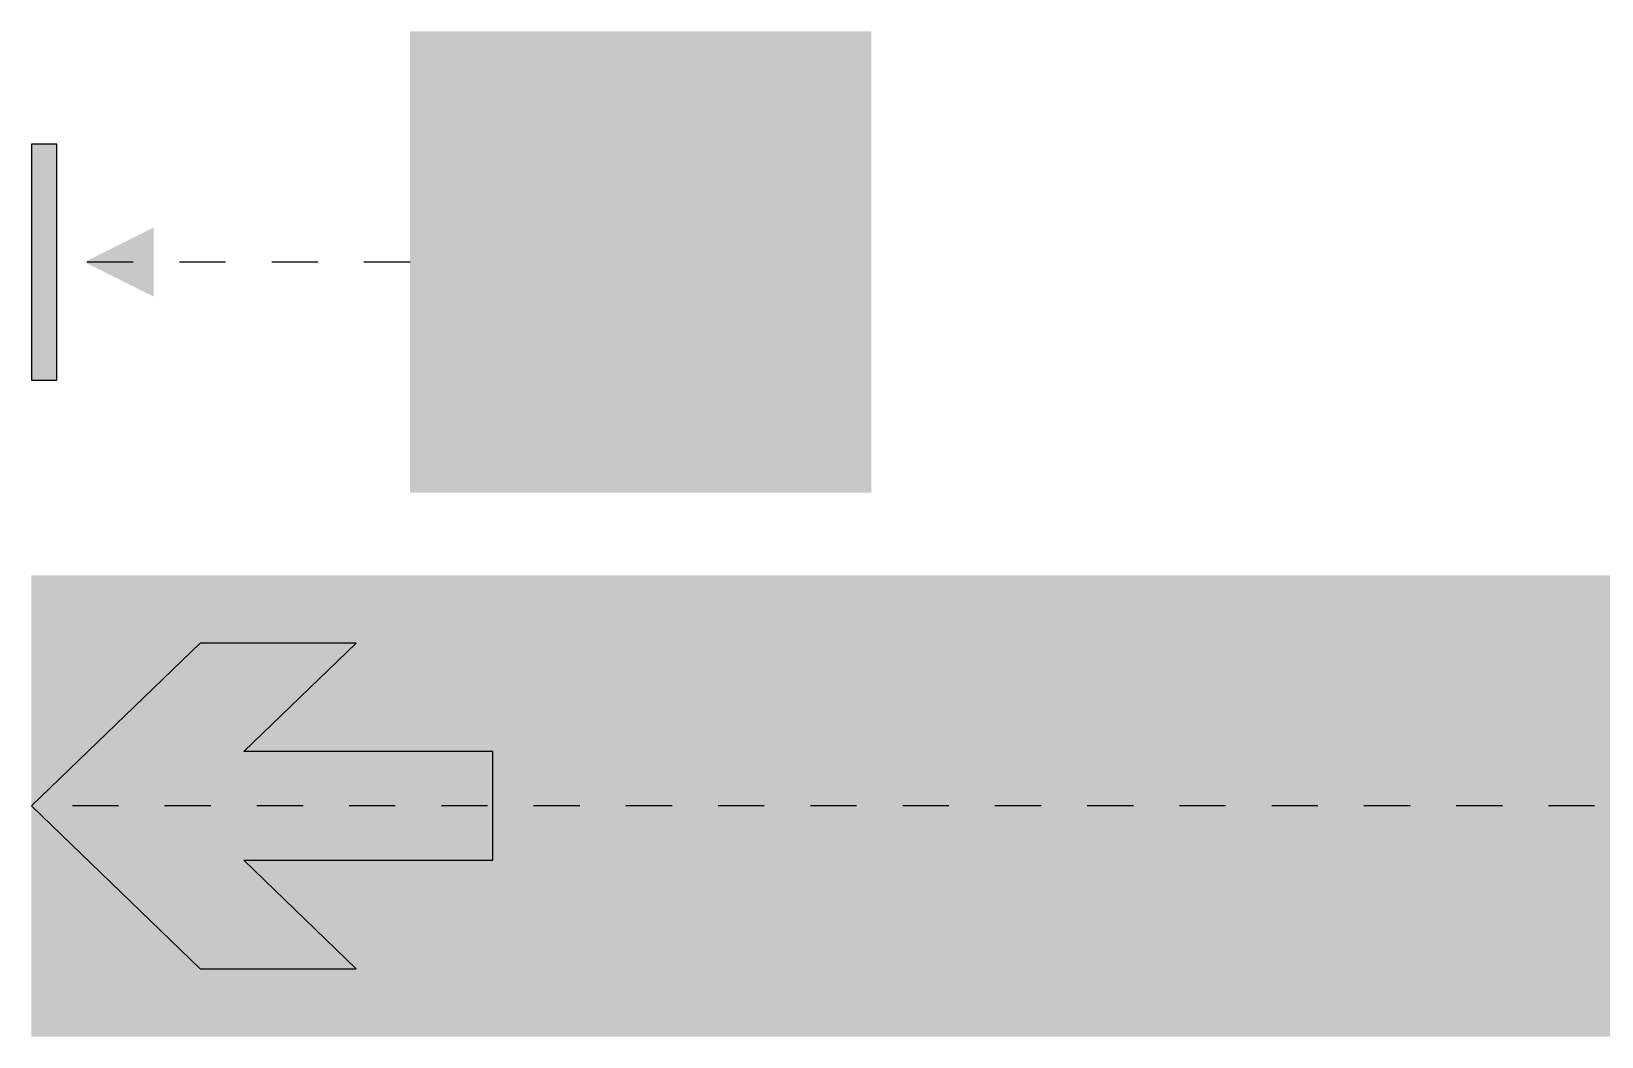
# Model space of a CAD drawing. Header units: metres. Extents: x 5231.1 to 5275.7, y -3151.4 to -3108.9.
# Drawn here: x 5233.095 to 5236.499, y -3129.424 to -3127.246 of the extents above; entities that cross this region are included whole.
import ezdxf

# ---------------------------------------------------------------- set-up
doc = ezdxf.new("R2010")
doc.units = ezdxf.units.M
for name, pattern in [('Green Dashed Line', [0.015875, 0, -0.015875]), ('RayonDimensionSideLines', [0.02, 0, -0.02]), ('Style White Lines', [0]), ('Style_1', [0])]:
    doc.linetypes.add(name, pattern=pattern)
for name, color, linetype, true_color in [('Annotations', 7, 'Continuous', 0xa86464), ('Imported blocks', 7, 'Continuous', 0xc57dd9), ('New Layer_1', 7, 'Continuous', 0xca387c)]:
    doc.layers.add(name, color=color, linetype=linetype, true_color=true_color)

# ---------------------------------------------------------------- blocks, each defined once
blk = doc.blocks.new('Evacuation direction')
at = {"layer": 'Imported blocks', "transparency": 33554483}
blk.add_hatch(color=256, dxfattribs=at).paths.add_polyline_path([(0.02693, -0.07067), (0.1001, 0), (0.02693, 0.07067), (-0.04088, 0.07067), (0.0079, 0.02356), (-0.1001, 0.02356), (-0.1001, -0.02356), (0.0079, -0.02356), (-0.04088, -0.07067), (0.02693, -0.07067)], flags=0)
at = {"layer": 'Imported blocks', "linetype": 'Style White Lines'}
blk.add_lwpolyline([(0.02693, -0.07067), (0.1001, 0), (0.02693, 0.07067), (-0.04088, 0.07067), (0.0079, 0.02356), (-0.1001, 0.02356), (-0.1001, -0.02356), (0.0079, -0.02356), (-0.04088, -0.07067), (0.02693, -0.07067)], close=True, dxfattribs=at)
blk = doc.blocks.new('arrow_5')
at = {"layer": 'Annotations'}
blk.add_hatch(color=256, dxfattribs=at).paths.add_polyline_path([(5233.2107, -3127.7457), (5233.3607, -3127.8207), (5233.3607, -3127.6707)])
at = {"layer": 'Annotations', "linetype": 'RayonDimensionSideLines'}
blk.add_lwpolyline([(5233.9164, -3127.7457), (5233.2107, -3127.7457)], dxfattribs=at)
blk = doc.blocks.new('Fire alarm')
at = {"layer": 'Imported blocks', "transparency": 33554483}
blk.add_hatch(color=256, dxfattribs=at).paths.add_polyline_path([(-0.12808, 0.12808), (0.12808, 0.12808), (0.12808, -0.12808), (-0.12808, -0.12808), (-0.12808, 0.12808)], flags=0)
h = blk.add_hatch(color=256, dxfattribs=at)
edge = h.paths.add_edge_path(flags=0)
edge.add_spline(control_points=[(-0.09263, 0.10745), (-0.09017, 0.10745), (-0.08771, 0.10745), (-0.08525, 0.10745)], knot_values=[0, 0, 0, 0, 1, 1, 1, 1], degree=3, periodic=0)
edge.add_spline(control_points=[(-0.08525, 0.10745), (-0.07969, 0.10745), (-0.07412, 0.10745), (-0.06855, 0.10745)], knot_values=[0, 0, 0, 0, 1, 1, 1, 1], degree=3, periodic=0)
edge.add_spline(control_points=[(-0.06855, 0.10745), (-0.06258, 0.10745), (-0.05661, 0.10745), (-0.05065, 0.10745)], knot_values=[0, 0, 0, 0, 1, 1, 1, 1], degree=3, periodic=0)
edge.add_spline(control_points=[(-0.05065, 0.10745), (-0.04698, 0.10745), (-0.04332, 0.10745), (-0.03968, 0.10745)], knot_values=[0, 0, 0, 0, 1, 1, 1, 1], degree=3, periodic=0)
edge.add_spline(control_points=[(-0.03968, 0.10745), (-0.03944, 0.10745), (-0.0392, 0.10745), (-0.03896, 0.10745)], knot_values=[0, 0, 0, 0, 1, 1, 1, 1], degree=3, periodic=0)
edge.add_spline(control_points=[(-0.03896, 0.10745), (-0.03892, 0.10745), (-0.03894, 0.10714), (-0.03894, 0.1071)], knot_values=[0, 0, 0, 0, 1, 1, 1, 1], degree=3, periodic=0)
edge.add_spline(control_points=[(-0.03894, 0.1071), (-0.03894, 0.10593), (-0.03894, 0.10476), (-0.03894, 0.10359)], knot_values=[0, 0, 0, 0, 1, 1, 1, 1], degree=3, periodic=0)
edge.add_spline(control_points=[(-0.03894, 0.10359), (-0.03894, 0.09866), (-0.03894, 0.09373), (-0.03894, 0.08879)], knot_values=[0, 0, 0, 0, 1, 1, 1, 1], degree=3, periodic=0)
edge.add_spline(control_points=[(-0.03894, 0.08879), (-0.03894, 0.08266), (-0.03894, 0.07653), (-0.03894, 0.0704)], knot_values=[0, 0, 0, 0, 1, 1, 1, 1], degree=3, periodic=0)
edge.add_spline(control_points=[(-0.03894, 0.0704), (-0.03894, 0.06577), (-0.03894, 0.06116), (-0.03894, 0.05653)], knot_values=[0, 0, 0, 0, 1, 1, 1, 1], degree=3, periodic=0)
edge.add_spline(control_points=[(-0.03894, 0.05653), (-0.03894, 0.05564), (-0.03894, 0.05474), (-0.03894, 0.05384)], knot_values=[0, 0, 0, 0, 1, 1, 1, 1], degree=3, periodic=0)
edge.add_spline(control_points=[(-0.03894, 0.05384), (-0.03894, 0.05367), (-0.0396, 0.05377), (-0.03974, 0.05377)], knot_values=[0, 0, 0, 0, 1, 1, 1, 1], degree=3, periodic=0)
edge.add_spline(control_points=[(-0.03974, 0.05377), (-0.0409, 0.05377), (-0.04207, 0.05377), (-0.04324, 0.05377)], knot_values=[0, 0, 0, 0, 1, 1, 1, 1], degree=3, periodic=0)
edge.add_spline(control_points=[(-0.04324, 0.05377), (-0.04604, 0.05377), (-0.04882, 0.05377), (-0.05162, 0.05377)], knot_values=[0, 0, 0, 0, 1, 1, 1, 1], degree=3, periodic=0)
edge.add_spline(control_points=[(-0.05162, 0.05377), (-0.05194, 0.05377), (-0.05226, 0.05377), (-0.0526, 0.05377)], knot_values=[0, 0, 0, 0, 1, 1, 1, 1], degree=3, periodic=0)
edge.add_spline(control_points=[(-0.0526, 0.05377), (-0.05291, 0.05377), (-0.05278, 0.05409), (-0.05281, 0.05437)], knot_values=[0, 0, 0, 0, 1, 1, 1, 1], degree=3, periodic=0)
edge.add_spline(control_points=[(-0.05281, 0.05437), (-0.05293, 0.05538), (-0.05312, 0.05638), (-0.05346, 0.05735)], knot_values=[0, 0, 0, 0, 1, 1, 1, 1], degree=3, periodic=0)
edge.add_spline(control_points=[(-0.05346, 0.05735), (-0.05404, 0.05902), (-0.05492, 0.06044), (-0.05601, 0.06183)], knot_values=[0, 0, 0, 0, 1, 1, 1, 1], degree=3, periodic=0)
edge.add_spline(control_points=[(-0.05601, 0.06183), (-0.05369, 0.06183), (-0.05137, 0.06183), (-0.04906, 0.06183)], knot_values=[0, 0, 0, 0, 1, 1, 1, 1], degree=3, periodic=0)
edge.add_spline(control_points=[(-0.04906, 0.06183), (-0.04894, 0.06183), (-0.04699, 0.06182), (-0.04699, 0.06183)], knot_values=[0, 0, 0, 0, 1, 1, 1, 1], degree=3, periodic=0)
edge.add_spline(control_points=[(-0.04699, 0.06183), (-0.04699, 0.06213), (-0.04699, 0.06242), (-0.04699, 0.06271)], knot_values=[0, 0, 0, 0, 1, 1, 1, 1], degree=3, periodic=0)
edge.add_spline(control_points=[(-0.04699, 0.06271), (-0.04699, 0.06725), (-0.04699, 0.0718), (-0.04699, 0.07634)], knot_values=[0, 0, 0, 0, 1, 1, 1, 1], degree=3, periodic=0)
edge.add_spline(control_points=[(-0.04699, 0.07634), (-0.04699, 0.08215), (-0.04699, 0.08796), (-0.04699, 0.09377)], knot_values=[0, 0, 0, 0, 1, 1, 1, 1], degree=3, periodic=0)
edge.add_spline(control_points=[(-0.04699, 0.09377), (-0.04699, 0.09543), (-0.04699, 0.09709), (-0.04699, 0.09875)], knot_values=[0, 0, 0, 0, 1, 1, 1, 1], degree=3, periodic=0)
edge.add_spline(control_points=[(-0.04699, 0.09875), (-0.04699, 0.09879), (-0.04699, 0.0994), (-0.047, 0.0994)], knot_values=[0, 0, 0, 0, 1, 1, 1, 1], degree=3, periodic=0)
edge.add_spline(control_points=[(-0.047, 0.0994), (-0.04727, 0.0994), (-0.04754, 0.0994), (-0.04782, 0.0994)], knot_values=[0, 0, 0, 0, 1, 1, 1, 1], degree=3, periodic=0)
edge.add_spline(control_points=[(-0.04782, 0.0994), (-0.05233, 0.0994), (-0.05683, 0.0994), (-0.06133, 0.0994)], knot_values=[0, 0, 0, 0, 1, 1, 1, 1], degree=3, periodic=0)
edge.add_spline(control_points=[(-0.06133, 0.0994), (-0.06716, 0.0994), (-0.07299, 0.0994), (-0.07881, 0.0994)], knot_values=[0, 0, 0, 0, 1, 1, 1, 1], degree=3, periodic=0)
edge.add_spline(control_points=[(-0.07881, 0.0994), (-0.0805, 0.0994), (-0.08218, 0.0994), (-0.08387, 0.0994)], knot_values=[0, 0, 0, 0, 1, 1, 1, 1], degree=3, periodic=0)
edge.add_spline(control_points=[(-0.08387, 0.0994), (-0.0839, 0.0994), (-0.08458, 0.0994), (-0.08458, 0.0994)], knot_values=[0, 0, 0, 0, 1, 1, 1, 1], degree=3, periodic=0)
edge.add_spline(control_points=[(-0.08458, 0.0994), (-0.08458, 0.09915), (-0.08458, 0.09889), (-0.08458, 0.09864)], knot_values=[0, 0, 0, 0, 1, 1, 1, 1], degree=3, periodic=0)
edge.add_spline(control_points=[(-0.08458, 0.09864), (-0.08458, 0.09417), (-0.08458, 0.08971), (-0.08458, 0.08526)], knot_values=[0, 0, 0, 0, 1, 1, 1, 1], degree=3, periodic=0)
edge.add_spline(control_points=[(-0.08458, 0.08526), (-0.08458, 0.07941), (-0.08458, 0.07357), (-0.08458, 0.06773)], knot_values=[0, 0, 0, 0, 1, 1, 1, 1], degree=3, periodic=0)
edge.add_spline(control_points=[(-0.08458, 0.06773), (-0.08458, 0.06602), (-0.08458, 0.06431), (-0.08458, 0.06259)], knot_values=[0, 0, 0, 0, 1, 1, 1, 1], degree=3, periodic=0)
edge.add_spline(control_points=[(-0.08458, 0.06259), (-0.08458, 0.06234), (-0.08458, 0.06208), (-0.08458, 0.06183)], knot_values=[0, 0, 0, 0, 1, 1, 1, 1], degree=3, periodic=0)
edge.add_spline(control_points=[(-0.08458, 0.06183), (-0.08458, 0.06183), (-0.08217, 0.06183), (-0.08203, 0.06183)], knot_values=[0, 0, 0, 0, 1, 1, 1, 1], degree=3, periodic=0)
edge.add_spline(control_points=[(-0.08203, 0.06183), (-0.08012, 0.06183), (-0.0782, 0.06183), (-0.07628, 0.06183)], knot_values=[0, 0, 0, 0, 1, 1, 1, 1], degree=3, periodic=0)
edge.add_spline(control_points=[(-0.07628, 0.06183), (-0.07753, 0.06022), (-0.07855, 0.05854), (-0.07908, 0.05655)], knot_values=[0, 0, 0, 0, 1, 1, 1, 1], degree=3, periodic=0)
edge.add_spline(control_points=[(-0.07908, 0.05655), (-0.07915, 0.05632), (-0.07959, 0.05377), (-0.07955, 0.05377)], knot_values=[0, 0, 0, 0, 1, 1, 1, 1], degree=3, periodic=0)
edge.add_spline(control_points=[(-0.07955, 0.05377), (-0.08024, 0.05377), (-0.08093, 0.05377), (-0.08161, 0.05377)], knot_values=[0, 0, 0, 0, 1, 1, 1, 1], degree=3, periodic=0)
edge.add_spline(control_points=[(-0.08161, 0.05377), (-0.08449, 0.05377), (-0.08738, 0.05377), (-0.09025, 0.05377)], knot_values=[0, 0, 0, 0, 1, 1, 1, 1], degree=3, periodic=0)
edge.add_spline(control_points=[(-0.09025, 0.05377), (-0.09103, 0.05377), (-0.09181, 0.05377), (-0.09259, 0.05377)], knot_values=[0, 0, 0, 0, 1, 1, 1, 1], degree=3, periodic=0)
edge.add_spline(control_points=[(-0.09259, 0.05377), (-0.09268, 0.05377), (-0.09263, 0.05409), (-0.09263, 0.05416)], knot_values=[0, 0, 0, 0, 1, 1, 1, 1], degree=3, periodic=0)
edge.add_spline(control_points=[(-0.09263, 0.05416), (-0.09263, 0.05752), (-0.09263, 0.06087), (-0.09263, 0.06423)], knot_values=[0, 0, 0, 0, 1, 1, 1, 1], degree=3, periodic=0)
edge.add_spline(control_points=[(-0.09263, 0.06423), (-0.09263, 0.07011), (-0.09263, 0.07599), (-0.09263, 0.08188)], knot_values=[0, 0, 0, 0, 1, 1, 1, 1], degree=3, periodic=0)
edge.add_spline(control_points=[(-0.09263, 0.08188), (-0.09263, 0.08758), (-0.09263, 0.09328), (-0.09263, 0.09898)], knot_values=[0, 0, 0, 0, 1, 1, 1, 1], degree=3, periodic=0)
edge.add_spline(control_points=[(-0.09263, 0.09898), (-0.09263, 0.10179), (-0.09263, 0.10459), (-0.09263, 0.1074)], knot_values=[0, 0, 0, 0, 1, 1, 1, 1], degree=3, periodic=0)
edge.add_spline(control_points=[(-0.09263, 0.1074), (-0.09263, 0.10742), (-0.09263, 0.10744), (-0.09263, 0.10745)], knot_values=[0, 0, 0, 0, 1, 1, 1, 1], degree=3, periodic=0)
h = blk.add_hatch(color=256, dxfattribs=at)
edge = h.paths.add_edge_path(flags=0)
edge.add_spline(control_points=[(0.08937, 0.0634), (0.08194, 0.08271), (0.08937, 0.10898), (0.08937, 0.10898)], knot_values=[0, 0, 0, 0, 1, 1, 1, 1], degree=3, periodic=0)
edge.add_spline(control_points=[(0.08937, 0.10898), (0.08937, 0.10898), (0.0924, 0.09834), (0.09752, 0.08749)], knot_values=[0, 0, 0, 0, 1, 1, 1, 1], degree=3, periodic=0)
edge.add_spline(control_points=[(0.09752, 0.08749), (0.10001, 0.08219), (0.10301, 0.07682), (0.10613, 0.07242)], knot_values=[0, 0, 0, 0, 1, 1, 1, 1], degree=3, periodic=0)
edge.add_spline(control_points=[(0.10613, 0.07242), (0.11328, 0.06235), (0.12234, 0.06007), (0.12234, 0.06007)], knot_values=[0, 0, 0, 0, 1, 1, 1, 1], degree=3, periodic=0)
edge.add_line((0.12234, 0.06007), (0.12234, 0.02524))
edge.add_spline(control_points=[(0.12234, 0.02524), (0.12234, 0.02524), (0.09796, 0.04107), (0.08937, 0.0634)], knot_values=[0, 0, 0, 0, 1, 1, 1, 1], degree=3, periodic=0)
h = blk.add_hatch(color=256, dxfattribs=at)
edge = h.paths.add_edge_path(flags=0)
edge.add_spline(control_points=[(-0.07544, 0.08061), (-0.07544, 0.08595), (-0.07112, 0.09027), (-0.06579, 0.09027)], knot_values=[0, 0, 0, 0, 1, 1, 1, 1], degree=3, periodic=0)
edge.add_spline(control_points=[(-0.06579, 0.09027), (-0.06046, 0.09027), (-0.05612, 0.08595), (-0.05612, 0.08061)], knot_values=[0, 0, 0, 0, 1, 1, 1, 1], degree=3, periodic=0)
edge.add_spline(control_points=[(-0.05612, 0.08061), (-0.05612, 0.07528), (-0.06046, 0.07096), (-0.06579, 0.07096)], knot_values=[0, 0, 0, 0, 1, 1, 1, 1], degree=3, periodic=0)
edge.add_spline(control_points=[(-0.06579, 0.07096), (-0.07112, 0.07096), (-0.07544, 0.07528), (-0.07544, 0.08061)], knot_values=[0, 0, 0, 0, 1, 1, 1, 1], degree=3, periodic=0)
h = blk.add_hatch(color=256, dxfattribs=at)
edge = h.paths.add_edge_path(flags=0)
edge.add_spline(control_points=[(0.04639, 0.08675), (0.04347, 0.09015), (0.03972, 0.09268), (0.03972, 0.09268)], knot_values=[0, 0, 0, 0, 1, 1, 1, 1], degree=3, periodic=0)
edge.add_spline(control_points=[(0.03972, 0.09268), (0.03972, 0.09268), (0.04933, 0.09471), (0.0575, 0.09045)], knot_values=[0, 0, 0, 0, 1, 1, 1, 1], degree=3, periodic=0)
edge.add_spline(control_points=[(0.0575, 0.09045), (0.06669, 0.08566), (0.07454, 0.07526), (0.07454, 0.07526)], knot_values=[0, 0, 0, 0, 1, 1, 1, 1], degree=3, periodic=0)
edge.add_spline(control_points=[(0.07454, 0.07526), (0.07454, 0.07526), (0.07816, 0.06868), (0.081, 0.06147)], knot_values=[0, 0, 0, 0, 1, 1, 1, 1], degree=3, periodic=0)
edge.add_spline(control_points=[(0.081, 0.06147), (0.08553, 0.04997), (0.0927, 0.03821), (0.0927, 0.03821)], knot_values=[0, 0, 0, 0, 1, 1, 1, 1], degree=3, periodic=0)
edge.add_spline(control_points=[(0.0927, 0.03821), (0.0927, 0.03821), (0.0975, 0.02926), (0.10288, 0.02383)], knot_values=[0, 0, 0, 0, 1, 1, 1, 1], degree=3, periodic=0)
edge.add_spline(control_points=[(0.10288, 0.02383), (0.10666, 0.02002), (0.11075, 0.01662), (0.11419, 0.01412)], knot_values=[0, 0, 0, 0, 1, 1, 1, 1], degree=3, periodic=0)
edge.add_spline(control_points=[(0.11419, 0.01412), (0.119, 0.01064), (0.12234, 0.00968), (0.12234, 0.00968)], knot_values=[0, 0, 0, 0, 1, 1, 1, 1], degree=3, periodic=0)
edge.add_spline(control_points=[(0.12234, 0.00968), (0.12234, 0.00968), (0.11156, 0.006), (0.10011, 0.00856)], knot_values=[0, 0, 0, 0, 1, 1, 1, 1], degree=3, periodic=0)
edge.add_spline(control_points=[(0.10011, 0.00856), (0.09017, 0.01079), (0.07936, 0.01931), (0.07936, 0.01931)], knot_values=[0, 0, 0, 0, 1, 1, 1, 1], degree=3, periodic=0)
edge.add_spline(control_points=[(0.07936, 0.01931), (0.07936, 0.01931), (0.07205, 0.02648), (0.06676, 0.03561)], knot_values=[0, 0, 0, 0, 1, 1, 1, 1], degree=3, periodic=0)
edge.add_spline(control_points=[(0.06676, 0.03561), (0.06113, 0.04536), (0.0575, 0.0571), (0.0575, 0.0571)], knot_values=[0, 0, 0, 0, 1, 1, 1, 1], degree=3, periodic=0)
edge.add_line((0.0575, 0.0571), (0.05194, 0.07823))
edge.add_spline(control_points=[(0.05194, 0.07823), (0.05194, 0.07823), (0.04901, 0.08368), (0.04639, 0.08675)], knot_values=[0, 0, 0, 0, 1, 1, 1, 1], degree=3, periodic=0)
h = blk.add_hatch(color=256, dxfattribs=at)
edge = h.paths.add_edge_path(flags=0)
edge.add_spline(control_points=[(0.00632, -0.01098), (0.00632, -0.01303), (0.00632, -0.01507), (0.00632, -0.01712)], knot_values=[0, 0, 0, 0, 1, 1, 1, 1], degree=3, periodic=0)
edge.add_spline(control_points=[(0.00632, -0.01712), (0.00632, -0.0221), (0.00632, -0.02707), (0.00632, -0.03205)], knot_values=[0, 0, 0, 0, 1, 1, 1, 1], degree=3, periodic=0)
edge.add_spline(control_points=[(0.00632, -0.03205), (0.00632, -0.0382), (0.00632, -0.04435), (0.00632, -0.0505)], knot_values=[0, 0, 0, 0, 1, 1, 1, 1], degree=3, periodic=0)
edge.add_spline(control_points=[(0.00632, -0.0505), (0.00632, -0.05609), (0.00632, -0.06166), (0.00632, -0.06724)], knot_values=[0, 0, 0, 0, 1, 1, 1, 1], degree=3, periodic=0)
edge.add_spline(control_points=[(0.00632, -0.06724), (0.00632, -0.07049), (0.00632, -0.07375), (0.00632, -0.07701)], knot_values=[0, 0, 0, 0, 1, 1, 1, 1], degree=3, periodic=0)
edge.add_spline(control_points=[(0.00632, -0.07701), (0.00632, -0.07725), (0.00632, -0.0775), (0.00632, -0.07774)], knot_values=[0, 0, 0, 0, 1, 1, 1, 1], degree=3, periodic=0)
edge.add_spline(control_points=[(0.00632, -0.07774), (0.00632, -0.07831), (0.00596, -0.07899), (0.00579, -0.07953)], knot_values=[0, 0, 0, 0, 1, 1, 1, 1], degree=3, periodic=0)
edge.add_spline(control_points=[(0.00579, -0.07953), (0.00518, -0.08141), (0.00439, -0.08325), (0.00344, -0.08499)], knot_values=[0, 0, 0, 0, 1, 1, 1, 1], degree=3, periodic=0)
edge.add_spline(control_points=[(0.00344, -0.08499), (0.00245, -0.08681), (0.00128, -0.08845), (-0.00019, -0.08991)], knot_values=[0, 0, 0, 0, 1, 1, 1, 1], degree=3, periodic=0)
edge.add_spline(control_points=[(-0.00019, -0.08991), (-0.00088, -0.09061), (-0.00163, -0.09126), (-0.00242, -0.09185)], knot_values=[0, 0, 0, 0, 1, 1, 1, 1], degree=3, periodic=0)
edge.add_spline(control_points=[(-0.00242, -0.09185), (-0.00259, -0.09197), (-0.00322, -0.09231), (-0.00322, -0.09249)], knot_values=[0, 0, 0, 0, 1, 1, 1, 1], degree=3, periodic=0)
edge.add_spline(control_points=[(-0.00322, -0.09249), (-0.00322, -0.09273), (-0.00322, -0.09297), (-0.00322, -0.0932)], knot_values=[0, 0, 0, 0, 1, 1, 1, 1], degree=3, periodic=0)
edge.add_spline(control_points=[(-0.00322, -0.0932), (-0.00322, -0.09795), (-0.00322, -0.10269), (-0.00322, -0.10744)], knot_values=[0, 0, 0, 0, 1, 1, 1, 1], degree=3, periodic=0)
edge.add_spline(control_points=[(-0.00322, -0.10744), (-0.00322, -0.10754), (-0.00803, -0.10748), (-0.00835, -0.10748)], knot_values=[0, 0, 0, 0, 1, 1, 1, 1], degree=3, periodic=0)
edge.add_spline(control_points=[(-0.00835, -0.10748), (-0.01289, -0.10748), (-0.01743, -0.10748), (-0.02196, -0.10748)], knot_values=[0, 0, 0, 0, 1, 1, 1, 1], degree=3, periodic=0)
edge.add_spline(control_points=[(-0.02196, -0.10748), (-0.02795, -0.10748), (-0.03393, -0.10748), (-0.03992, -0.10748)], knot_values=[0, 0, 0, 0, 1, 1, 1, 1], degree=3, periodic=0)
edge.add_spline(control_points=[(-0.03992, -0.10748), (-0.04598, -0.10748), (-0.05203, -0.10748), (-0.05807, -0.10748)], knot_values=[0, 0, 0, 0, 1, 1, 1, 1], degree=3, periodic=0)
edge.add_spline(control_points=[(-0.05807, -0.10748), (-0.06281, -0.10748), (-0.06755, -0.10748), (-0.07228, -0.10748)], knot_values=[0, 0, 0, 0, 1, 1, 1, 1], degree=3, periodic=0)
edge.add_spline(control_points=[(-0.07228, -0.10748), (-0.07432, -0.10748), (-0.07634, -0.10748), (-0.07839, -0.10748)], knot_values=[0, 0, 0, 0, 1, 1, 1, 1], degree=3, periodic=0)
edge.add_spline(control_points=[(-0.07839, -0.10748), (-0.07828, -0.10748), (-0.07887, -0.10276), (-0.07897, -0.1023)], knot_values=[0, 0, 0, 0, 1, 1, 1, 1], degree=3, periodic=0)
edge.add_spline(control_points=[(-0.07897, -0.1023), (-0.07934, -0.10036), (-0.07986, -0.09848), (-0.08059, -0.09664)], knot_values=[0, 0, 0, 0, 1, 1, 1, 1], degree=3, periodic=0)
edge.add_spline(control_points=[(-0.08059, -0.09664), (-0.08136, -0.09473), (-0.08233, -0.09291), (-0.08324, -0.09108)], knot_values=[0, 0, 0, 0, 1, 1, 1, 1], degree=3, periodic=0)
edge.add_spline(control_points=[(-0.08324, -0.09108), (-0.08413, -0.08931), (-0.08507, -0.08756), (-0.08602, -0.08583)], knot_values=[0, 0, 0, 0, 1, 1, 1, 1], degree=3, periodic=0)
edge.add_spline(control_points=[(-0.08602, -0.08583), (-0.08806, -0.08213), (-0.09021, -0.07849), (-0.09241, -0.07488)], knot_values=[0, 0, 0, 0, 1, 1, 1, 1], degree=3, periodic=0)
edge.add_spline(control_points=[(-0.09241, -0.07488), (-0.09449, -0.07145), (-0.09666, -0.06806), (-0.09887, -0.0647)], knot_values=[0, 0, 0, 0, 1, 1, 1, 1], degree=3, periodic=0)
edge.add_spline(control_points=[(-0.09887, -0.0647), (-0.09946, -0.06379), (-0.10006, -0.06288), (-0.10068, -0.06197)], knot_values=[0, 0, 0, 0, 1, 1, 1, 1], degree=3, periodic=0)
edge.add_spline(control_points=[(-0.10068, -0.06197), (-0.10096, -0.06155), (-0.10123, -0.06114), (-0.10152, -0.06072)], knot_values=[0, 0, 0, 0, 1, 1, 1, 1], degree=3, periodic=0)
edge.add_spline(control_points=[(-0.10152, -0.06072), (-0.10163, -0.06055), (-0.10174, -0.06038), (-0.10186, -0.06022)], knot_values=[0, 0, 0, 0, 1, 1, 1, 1], degree=3, periodic=0)
edge.add_spline(control_points=[(-0.10186, -0.06022), (-0.10192, -0.06013), (-0.10226, -0.05974), (-0.10226, -0.05962)], knot_values=[0, 0, 0, 0, 1, 1, 1, 1], degree=3, periodic=0)
edge.add_spline(control_points=[(-0.10226, -0.05962), (-0.10226, -0.05897), (-0.10226, -0.05833), (-0.10226, -0.05768)], knot_values=[0, 0, 0, 0, 1, 1, 1, 1], degree=3, periodic=0)
edge.add_spline(control_points=[(-0.10226, -0.05768), (-0.10226, -0.05348), (-0.10226, -0.04929), (-0.10226, -0.04509)], knot_values=[0, 0, 0, 0, 1, 1, 1, 1], degree=3, periodic=0)
edge.add_spline(control_points=[(-0.10226, -0.04509), (-0.10226, -0.03903), (-0.10226, -0.03298), (-0.10226, -0.02692)], knot_values=[0, 0, 0, 0, 1, 1, 1, 1], degree=3, periodic=0)
edge.add_spline(control_points=[(-0.10226, -0.02692), (-0.10226, -0.0214), (-0.10226, -0.01588), (-0.10226, -0.01036)], knot_values=[0, 0, 0, 0, 1, 1, 1, 1], degree=3, periodic=0)
edge.add_spline(control_points=[(-0.10226, -0.01036), (-0.10226, -0.00779), (-0.10226, -0.00522), (-0.10226, -0.00264)], knot_values=[0, 0, 0, 0, 1, 1, 1, 1], degree=3, periodic=0)
edge.add_spline(control_points=[(-0.10226, -0.00264), (-0.10226, -0.00241), (-0.10199, -0.00207), (-0.10188, -0.00188)], knot_values=[0, 0, 0, 0, 1, 1, 1, 1], degree=3, periodic=0)
edge.add_spline(control_points=[(-0.10188, -0.00188), (-0.10165, -0.00145), (-0.1014, -0.00103), (-0.1011, -0.00065)], knot_values=[0, 0, 0, 0, 1, 1, 1, 1], degree=3, periodic=0)
edge.add_spline(control_points=[(-0.1011, -0.00065), (-0.10047, 0.00014), (-0.09981, 0.00083), (-0.09895, 0.00138)], knot_values=[0, 0, 0, 0, 1, 1, 1, 1], degree=3, periodic=0)
edge.add_spline(control_points=[(-0.09895, 0.00138), (-0.09728, 0.00247), (-0.09513, 0.00222), (-0.09328, 0.00177)], knot_values=[0, 0, 0, 0, 1, 1, 1, 1], degree=3, periodic=0)
edge.add_spline(control_points=[(-0.09328, 0.00177), (-0.09122, 0.00127), (-0.08956, 0.00025), (-0.08798, -0.00111)], knot_values=[0, 0, 0, 0, 1, 1, 1, 1], degree=3, periodic=0)
edge.add_spline(control_points=[(-0.08798, -0.00111), (-0.0872, -0.00177), (-0.08659, -0.00267), (-0.086, -0.00349)], knot_values=[0, 0, 0, 0, 1, 1, 1, 1], degree=3, periodic=0)
edge.add_spline(control_points=[(-0.086, -0.00349), (-0.08539, -0.00432), (-0.08493, -0.00525), (-0.0845, -0.00618)], knot_values=[0, 0, 0, 0, 1, 1, 1, 1], degree=3, periodic=0)
edge.add_spline(control_points=[(-0.0845, -0.00618), (-0.08286, -0.00973), (-0.08206, -0.01377), (-0.08191, -0.01767)], knot_values=[0, 0, 0, 0, 1, 1, 1, 1], degree=3, periodic=0)
edge.add_spline(control_points=[(-0.08191, -0.01767), (-0.08175, -0.02167), (-0.08178, -0.02568), (-0.08172, -0.02968)], knot_values=[0, 0, 0, 0, 1, 1, 1, 1], degree=3, periodic=0)
edge.add_spline(control_points=[(-0.08172, -0.02968), (-0.08164, -0.03439), (-0.08157, -0.03909), (-0.0815, -0.0438)], knot_values=[0, 0, 0, 0, 1, 1, 1, 1], degree=3, periodic=0)
edge.add_spline(control_points=[(-0.0815, -0.0438), (-0.0815, -0.04385), (-0.08153, -0.04399), (-0.08147, -0.04399)], knot_values=[0, 0, 0, 0, 1, 1, 1, 1], degree=3, periodic=0)
edge.add_spline(control_points=[(-0.08147, -0.04399), (-0.08104, -0.04399), (-0.0806, -0.04399), (-0.08018, -0.04399)], knot_values=[0, 0, 0, 0, 1, 1, 1, 1], degree=3, periodic=0)
edge.add_spline(control_points=[(-0.08018, -0.04399), (-0.07879, -0.04399), (-0.07741, -0.04399), (-0.07603, -0.04399)], knot_values=[0, 0, 0, 0, 1, 1, 1, 1], degree=3, periodic=0)
edge.add_spline(control_points=[(-0.07603, -0.04399), (-0.07577, -0.04399), (-0.07563, -0.0441), (-0.07563, -0.04385)], knot_values=[0, 0, 0, 0, 1, 1, 1, 1], degree=3, periodic=0)
edge.add_spline(control_points=[(-0.07563, -0.04385), (-0.07563, -0.04362), (-0.07563, -0.04338), (-0.07563, -0.04315)], knot_values=[0, 0, 0, 0, 1, 1, 1, 1], degree=3, periodic=0)
edge.add_spline(control_points=[(-0.07563, -0.04315), (-0.07563, -0.04056), (-0.07563, -0.03797), (-0.07563, -0.03538)], knot_values=[0, 0, 0, 0, 1, 1, 1, 1], degree=3, periodic=0)
edge.add_spline(control_points=[(-0.07563, -0.03538), (-0.07563, -0.03075), (-0.07563, -0.02612), (-0.07563, -0.02149)], knot_values=[0, 0, 0, 0, 1, 1, 1, 1], degree=3, periodic=0)
edge.add_spline(control_points=[(-0.07563, -0.02149), (-0.07563, -0.01566), (-0.07563, -0.00982), (-0.07563, -0.00398)], knot_values=[0, 0, 0, 0, 1, 1, 1, 1], degree=3, periodic=0)
edge.add_spline(control_points=[(-0.07563, -0.00398), (-0.07563, 0.00223), (-0.07563, 0.00844), (-0.07563, 0.01465)], knot_values=[0, 0, 0, 0, 1, 1, 1, 1], degree=3, periodic=0)
edge.add_spline(control_points=[(-0.07563, 0.01465), (-0.07563, 0.02041), (-0.07563, 0.02617), (-0.07563, 0.03192)], knot_values=[0, 0, 0, 0, 1, 1, 1, 1], degree=3, periodic=0)
edge.add_spline(control_points=[(-0.07563, 0.03192), (-0.07563, 0.03639), (-0.07563, 0.04087), (-0.07563, 0.04534)], knot_values=[0, 0, 0, 0, 1, 1, 1, 1], degree=3, periodic=0)
edge.add_spline(control_points=[(-0.07563, 0.04534), (-0.07563, 0.04769), (-0.07563, 0.05004), (-0.07563, 0.0524)], knot_values=[0, 0, 0, 0, 1, 1, 1, 1], degree=3, periodic=0)
edge.add_spline(control_points=[(-0.07563, 0.0524), (-0.07563, 0.05323), (-0.07559, 0.05404), (-0.07545, 0.05487)], knot_values=[0, 0, 0, 0, 1, 1, 1, 1], degree=3, periodic=0)
edge.add_spline(control_points=[(-0.07545, 0.05487), (-0.07514, 0.05671), (-0.07414, 0.0585), (-0.07279, 0.05979)], knot_values=[0, 0, 0, 0, 1, 1, 1, 1], degree=3, periodic=0)
edge.add_spline(control_points=[(-0.07279, 0.05979), (-0.07002, 0.06246), (-0.06553, 0.06345), (-0.06201, 0.06158)], knot_values=[0, 0, 0, 0, 1, 1, 1, 1], degree=3, periodic=0)
edge.add_spline(control_points=[(-0.06201, 0.06158), (-0.06028, 0.06065), (-0.05889, 0.05941), (-0.05789, 0.0577)], knot_values=[0, 0, 0, 0, 1, 1, 1, 1], degree=3, periodic=0)
edge.add_spline(control_points=[(-0.05789, 0.0577), (-0.0574, 0.05686), (-0.05708, 0.05594), (-0.05686, 0.05499)], knot_values=[0, 0, 0, 0, 1, 1, 1, 1], degree=3, periodic=0)
edge.add_spline(control_points=[(-0.05686, 0.05499), (-0.05677, 0.05452), (-0.05669, 0.05402), (-0.05666, 0.05355)], knot_values=[0, 0, 0, 0, 1, 1, 1, 1], degree=3, periodic=0)
edge.add_spline(control_points=[(-0.05666, 0.05355), (-0.05665, 0.05341), (-0.05665, 0.05328), (-0.05665, 0.05314)], knot_values=[0, 0, 0, 0, 1, 1, 1, 1], degree=3, periodic=0)
edge.add_spline(control_points=[(-0.05665, 0.05314), (-0.05664, 0.05304), (-0.05654, 0.05307), (-0.05654, 0.05307)], knot_values=[0, 0, 0, 0, 1, 1, 1, 1], degree=3, periodic=0)
edge.add_spline(control_points=[(-0.05654, 0.05307), (-0.05654, 0.05305), (-0.05654, 0.05303), (-0.05654, 0.05301)], knot_values=[0, 0, 0, 0, 1, 1, 1, 1], degree=3, periodic=0)
edge.add_spline(control_points=[(-0.05654, 0.05301), (-0.05654, 0.04968), (-0.05654, 0.04636), (-0.05654, 0.04303)], knot_values=[0, 0, 0, 0, 1, 1, 1, 1], degree=3, periodic=0)
edge.add_spline(control_points=[(-0.05654, 0.04303), (-0.05654, 0.037), (-0.05654, 0.03097), (-0.05654, 0.02495)], knot_values=[0, 0, 0, 0, 1, 1, 1, 1], degree=3, periodic=0)
edge.add_spline(control_points=[(-0.05654, 0.02495), (-0.05654, 0.02052), (-0.05654, 0.0161), (-0.05654, 0.01167)], knot_values=[0, 0, 0, 0, 1, 1, 1, 1], degree=3, periodic=0)
edge.add_spline(control_points=[(-0.05654, 0.01167), (-0.05654, 0.0113), (-0.05654, 0.01092), (-0.05654, 0.01055)], knot_values=[0, 0, 0, 0, 1, 1, 1, 1], degree=3, periodic=0)
edge.add_spline(control_points=[(-0.05654, 0.01055), (-0.05569, 0.01235), (-0.05455, 0.01397), (-0.053, 0.01522)], knot_values=[0, 0, 0, 0, 1, 1, 1, 1], degree=3, periodic=0)
edge.add_spline(control_points=[(-0.053, 0.01522), (-0.05146, 0.01645), (-0.04965, 0.01726), (-0.04772, 0.01766)], knot_values=[0, 0, 0, 0, 1, 1, 1, 1], degree=3, periodic=0)
edge.add_spline(control_points=[(-0.04772, 0.01766), (-0.0438, 0.01847), (-0.03974, 0.01709), (-0.0369, 0.01434)], knot_values=[0, 0, 0, 0, 1, 1, 1, 1], degree=3, periodic=0)
edge.add_spline(control_points=[(-0.0369, 0.01434), (-0.03439, 0.01191), (-0.03324, 0.00848), (-0.03339, 0.00505)], knot_values=[0, 0, 0, 0, 1, 1, 1, 1], degree=3, periodic=0)
edge.add_spline(control_points=[(-0.03339, 0.00505), (-0.03236, 0.00672), (-0.03101, 0.00804), (-0.02932, 0.00903)], knot_values=[0, 0, 0, 0, 1, 1, 1, 1], degree=3, periodic=0)
edge.add_spline(control_points=[(-0.02932, 0.00903), (-0.0276, 0.01005), (-0.02556, 0.01042), (-0.02359, 0.01037)], knot_values=[0, 0, 0, 0, 1, 1, 1, 1], degree=3, periodic=0)
edge.add_spline(control_points=[(-0.02359, 0.01037), (-0.01972, 0.01027), (-0.01608, 0.00773), (-0.01444, 0.00428)], knot_values=[0, 0, 0, 0, 1, 1, 1, 1], degree=3, periodic=0)
edge.add_spline(control_points=[(-0.01444, 0.00428), (-0.01338, 0.00202), (-0.01315, -0.00041), (-0.01368, -0.00283)], knot_values=[0, 0, 0, 0, 1, 1, 1, 1], degree=3, periodic=0)
edge.add_spline(control_points=[(-0.01368, -0.00283), (-0.01179, 0.00067), (-0.00798, 0.00289), (-0.004, 0.0028)], knot_values=[0, 0, 0, 0, 1, 1, 1, 1], degree=3, periodic=0)
edge.add_spline(control_points=[(-0.004, 0.0028), (-0.00205, 0.00275), (-0.00002, 0.00219), (0.00158, 0.00108)], knot_values=[0, 0, 0, 0, 1, 1, 1, 1], degree=3, periodic=0)
edge.add_spline(control_points=[(0.00158, 0.00108), (0.00322, -0.00004), (0.00445, -0.00142), (0.00539, -0.00316)], knot_values=[0, 0, 0, 0, 1, 1, 1, 1], degree=3, periodic=0)
edge.add_spline(control_points=[(0.00539, -0.00316), (0.00606, -0.00438), (0.00634, -0.00578), (0.00648, -0.00715)], knot_values=[0, 0, 0, 0, 1, 1, 1, 1], degree=3, periodic=0)
edge.add_spline(control_points=[(0.00648, -0.00715), (0.00653, -0.00782), (0.00651, -0.00849), (0.00644, -0.00916)], knot_values=[0, 0, 0, 0, 1, 1, 1, 1], degree=3, periodic=0)
edge.add_spline(control_points=[(0.00644, -0.00916), (0.0064, -0.0095), (0.00635, -0.00984), (0.00626, -0.01018)], knot_values=[0, 0, 0, 0, 1, 1, 1, 1], degree=3, periodic=0)
edge.add_spline(control_points=[(0.00626, -0.01018), (0.00623, -0.01034), (0.0062, -0.01049), (0.00615, -0.01064)], knot_values=[0, 0, 0, 0, 1, 1, 1, 1], degree=3, periodic=0)
edge.add_spline(control_points=[(0.00615, -0.01064), (0.00609, -0.01088), (0.00607, -0.01092), (0.00632, -0.01098)], knot_values=[0, 0, 0, 0, 1, 1, 1, 1], degree=3, periodic=0)
h = blk.add_hatch(color=256, dxfattribs=at)
edge = h.paths.add_edge_path(flags=0)
edge.add_spline(control_points=[(0.04898, 0.02005), (0.0461, 0.03087), (0.0475, 0.04192), (0.0475, 0.04192)], knot_values=[0, 0, 0, 0, 1, 1, 1, 1], degree=3, periodic=0)
edge.add_spline(control_points=[(0.0475, 0.04192), (0.0475, 0.04192), (0.0541, 0.03025), (0.06454, 0.02042)], knot_values=[0, 0, 0, 0, 1, 1, 1, 1], degree=3, periodic=0)
edge.add_spline(control_points=[(0.06454, 0.02042), (0.07206, 0.01335), (0.08083, 0.00668), (0.08682, 0.00323)], knot_values=[0, 0, 0, 0, 1, 1, 1, 1], degree=3, periodic=0)
edge.add_spline(control_points=[(0.08682, 0.00323), (0.087, 0.00313), (0.08719, 0.00302), (0.08737, 0.00292)], knot_values=[0, 0, 0, 0, 1, 1, 1, 1], degree=3, periodic=0)
edge.add_spline(control_points=[(0.08737, 0.00292), (0.11022, -0.01015), (0.12161, -0.00848), (0.12161, -0.00848)], knot_values=[0, 0, 0, 0, 1, 1, 1, 1], degree=3, periodic=0)
edge.add_line((0.12161, -0.00848), (0.12161, -0.04294))
edge.add_spline(control_points=[(0.12161, -0.04294), (0.12161, -0.04294), (0.09895, -0.03753), (0.08158, -0.02626)], knot_values=[0, 0, 0, 0, 1, 1, 1, 1], degree=3, periodic=0)
edge.add_spline(control_points=[(0.08158, -0.02626), (0.06842, -0.01772), (0.05935, -0.00255), (0.05935, -0.00255)], knot_values=[0, 0, 0, 0, 1, 1, 1, 1], degree=3, periodic=0)
edge.add_spline(control_points=[(0.05935, -0.00255), (0.05935, -0.00255), (0.05202, 0.00865), (0.04898, 0.02005)], knot_values=[0, 0, 0, 0, 1, 1, 1, 1], degree=3, periodic=0)
h = blk.add_hatch(color=256, dxfattribs=at)
edge = h.paths.add_edge_path(flags=0)
edge.add_spline(control_points=[(0.03972, -0.03182), (0.03167, -0.02666), (0.02267, -0.02516), (0.02267, -0.02516)], knot_values=[0, 0, 0, 0, 1, 1, 1, 1], degree=3, periodic=0)
edge.add_spline(control_points=[(0.02267, -0.02516), (0.02267, -0.02516), (0.02723, -0.02145), (0.03305, -0.01959)], knot_values=[0, 0, 0, 0, 1, 1, 1, 1], degree=3, periodic=0)
edge.add_spline(control_points=[(0.03305, -0.01959), (0.03943, -0.01757), (0.04712, -0.01737), (0.04712, -0.01737)], knot_values=[0, 0, 0, 0, 1, 1, 1, 1], degree=3, periodic=0)
edge.add_spline(control_points=[(0.04712, -0.01737), (0.04712, -0.01737), (0.05552, -0.01849), (0.0613, -0.02159)], knot_values=[0, 0, 0, 0, 1, 1, 1, 1], degree=3, periodic=0)
edge.add_spline(control_points=[(0.0613, -0.02159), (0.07035, -0.02645), (0.07644, -0.03281), (0.07644, -0.03281)], knot_values=[0, 0, 0, 0, 1, 1, 1, 1], degree=3, periodic=0)
edge.add_spline(control_points=[(0.07644, -0.03281), (0.07644, -0.03281), (0.08038, -0.03776), (0.08566, -0.04257)], knot_values=[0, 0, 0, 0, 1, 1, 1, 1], degree=3, periodic=0)
edge.add_spline(control_points=[(0.08566, -0.04257), (0.08806, -0.04474), (0.0907, -0.0469), (0.09342, -0.04852)], knot_values=[0, 0, 0, 0, 1, 1, 1, 1], degree=3, periodic=0)
edge.add_spline(control_points=[(0.09342, -0.04852), (0.10572, -0.05583), (0.12197, -0.05961), (0.12197, -0.05961)], knot_values=[0, 0, 0, 0, 1, 1, 1, 1], degree=3, periodic=0)
edge.add_spline(control_points=[(0.12197, -0.05961), (0.12197, -0.05961), (0.11653, -0.06479), (0.109, -0.06739)], knot_values=[0, 0, 0, 0, 1, 1, 1, 1], degree=3, periodic=0)
edge.add_spline(control_points=[(0.109, -0.06739), (0.1021, -0.06978), (0.09307, -0.06962), (0.09307, -0.06962)], knot_values=[0, 0, 0, 0, 1, 1, 1, 1], degree=3, periodic=0)
edge.add_spline(control_points=[(0.09307, -0.06962), (0.09307, -0.06962), (0.08119, -0.06964), (0.07047, -0.06295)], knot_values=[0, 0, 0, 0, 1, 1, 1, 1], degree=3, periodic=0)
edge.add_spline(control_points=[(0.07047, -0.06295), (0.0611, -0.0571), (0.05268, -0.04442), (0.05268, -0.04442)], knot_values=[0, 0, 0, 0, 1, 1, 1, 1], degree=3, periodic=0)
edge.add_spline(control_points=[(0.05268, -0.04442), (0.05268, -0.04442), (0.04659, -0.03624), (0.03972, -0.03182)], knot_values=[0, 0, 0, 0, 1, 1, 1, 1], degree=3, periodic=0)
h = blk.add_hatch(color=256, dxfattribs=at)
edge = h.paths.add_edge_path(flags=0)
edge.add_spline(control_points=[(0.06183, -0.07175), (0.06866, -0.07515), (0.07719, -0.07813), (0.08603, -0.07962)], knot_values=[0, 0, 0, 0, 1, 1, 1, 1], degree=3, periodic=0)
edge.add_spline(control_points=[(0.08603, -0.07962), (0.10224, -0.08236), (0.12086, -0.07629), (0.12086, -0.07629)], knot_values=[0, 0, 0, 0, 1, 1, 1, 1], degree=3, periodic=0)
edge.add_line((0.12086, -0.07629), (0.12086, -0.10963))
edge.add_spline(control_points=[(0.12086, -0.10963), (0.12086, -0.10963), (0.08788, -0.11279), (0.06935, -0.10037)], knot_values=[0, 0, 0, 0, 1, 1, 1, 1], degree=3, periodic=0)
edge.add_spline(control_points=[(0.06935, -0.10037), (0.05083, -0.08796), (0.04675, -0.05998), (0.04675, -0.05998)], knot_values=[0, 0, 0, 0, 1, 1, 1, 1], degree=3, periodic=0)
edge.add_spline(control_points=[(0.04675, -0.05998), (0.04675, -0.05998), (0.05219, -0.06696), (0.06183, -0.07175)], knot_values=[0, 0, 0, 0, 1, 1, 1, 1], degree=3, periodic=0)

msp = doc.modelspace()

# ---------------------------------------------------------------- hatches: boundary and pattern name
at = {"layer": 'Annotations', "transparency": 33554483}
msp.add_hatch(color=256, dxfattribs=at).paths.add_polyline_path([(5233.0955, -3128.0016), (5233.1507, -3128.0016), (5233.1507, -3127.4899), (5233.0955, -3127.4899), (5233.0955, -3128.0016)], flags=0)
at = {"layer": 'Imported blocks', "transparency": 33554483}
msp.add_hatch(color=256, dxfattribs=at).paths.add_polyline_path([(5273.886, -3128.4242), (5233.0955, -3128.4242), (5233.0955, -3129.4242), (5273.886, -3129.4242), (5273.886, -3128.4242)], flags=0)

# ---------------------------------------------------------------- linework, layer by layer
at = {"layer": 'Annotations', "linetype": 'Style_1'}
msp.add_lwpolyline([(5233.0955, -3128.0016), (5233.1507, -3128.0016), (5233.1507, -3127.4899), (5233.0955, -3127.4899), (5233.0955, -3128.0016)], close=True, dxfattribs=at)
at = {"layer": 'New Layer_1', "linetype": 'Green Dashed Line'}
msp.add_lwpolyline([(5273.6843, -3128.9242), (5233.0955, -3128.9242)], dxfattribs=at)

# ---------------------------------------------------------------- block references
at = {"layer": 'Annotations'}
msp.add_blockref('arrow_5', (0, 0), dxfattribs=at)
at = {"layer": 'Imported blocks', "xscale": 3.903740767214706, "yscale": 3.903740767214706}
msp.add_blockref('Fire alarm', (5234.4165, -3127.7457), dxfattribs=at)
at = {"layer": 'Imported blocks', "xscale": 4.994952745505079, "yscale": 4.994952745502689, "rotation": 180}
msp.add_blockref('Evacuation direction', (5233.5955, -3128.9242), dxfattribs=at)

doc.saveas('drawing.dxf')
